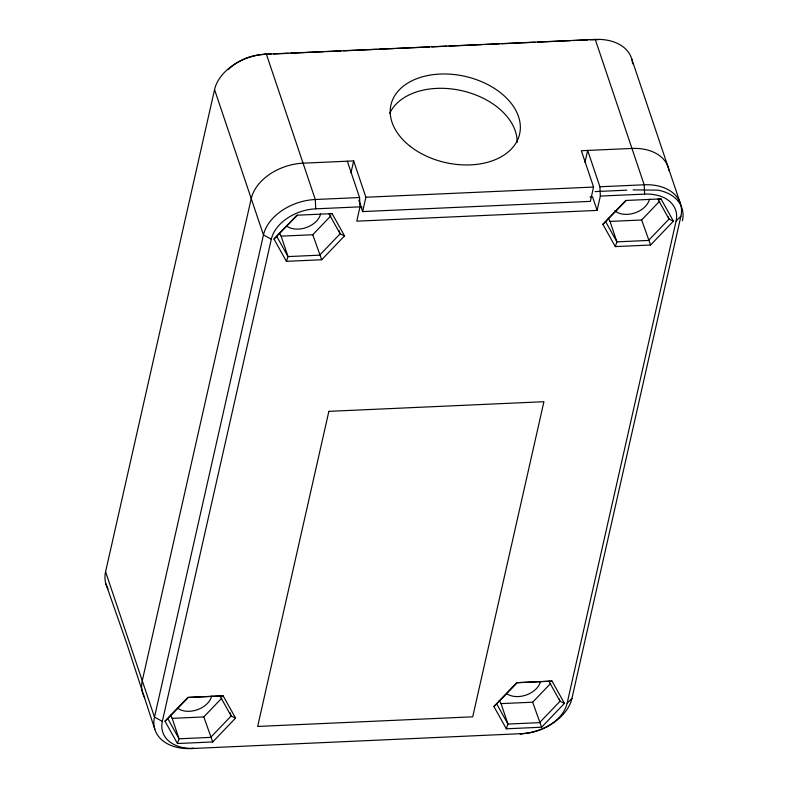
<?xml version="1.0" encoding="UTF-8"?>
<svg xmlns="http://www.w3.org/2000/svg" width="788" height="788" viewBox="0 0 788 788"><rect width="100%" height="100%" fill="white"/><g stroke="black" fill="none" stroke-linecap="round" stroke-linejoin="round"><path stroke-width="1.18" d="M108.084 588.823A46.167 31.727 -18.6 0 1 105.582 571.773L214.553 89.576A46.167 31.727 -18.6 0 1 266.374 54.175L595.265 39.439A46.167 31.727 -18.6 0 1 632.577 63.798M105.582 571.773L154.497 717.119A46.167 31.727 -18.6 0 0 191.218 748.561L193.828 748.324A39.577 27.196 -18.6 0 1 162.348 721.375L271.318 239.178A39.577 27.196 -18.6 0 1 315.732 208.83L360.008 206.85L359.564 197.532L347.331 161.195M350.956 172.848L353.654 160.919L303.055 163.185A46.167 31.727 -18.6 0 0 251.234 198.586L142.264 680.783A46.167 31.727 -18.6 0 0 144.765 697.823M360.008 206.85L356.777 221.172L597.117 210.406L600.348 196.084L599.904 186.766L587.671 150.429L584.972 162.367M669.042 170.769A46.167 31.727 -18.6 0 0 631.946 148.449L581.347 150.715L593.581 187.052L590.34 201.373L362.647 211.578L365.888 197.246L353.654 160.919M680.901 216.227L571.93 698.424A46.167 31.727 -18.6 0 1 520.1 733.825L522.71 733.598A39.577 27.196 -18.6 0 0 567.133 703.251L676.104 221.044L680.901 216.227A46.167 31.727 -18.6 0 0 644.18 184.786L595.265 39.439L590.202 39.784M286.418 261.33L273.988 239.059L296.84 215.213L332.112 213.627L344.543 235.898L321.691 259.744L286.418 261.33L288.014 256.592L281.139 236.154L279.376 233.002M177.448 743.527L165.017 721.256L187.869 697.41L223.142 695.834L235.573 718.095L212.721 741.951L177.448 743.527L179.053 738.789L172.168 718.351L170.415 715.199M615.3 246.595L602.879 224.324L625.721 200.477L661.004 198.901L673.425 221.172L650.583 245.019L615.3 246.595L616.905 241.857L610.03 221.418L608.267 218.266M506.339 728.801L493.909 706.531L516.761 682.674L552.033 681.098L564.464 703.369L541.612 727.216L506.339 728.801L507.935 724.054L501.06 703.615L499.296 700.463M273.988 239.059L297.362 215.242M281.139 236.154L312.757 234.735L330.783 215.922M602.879 224.324L626.243 200.516M610.03 221.418L641.649 220L659.674 201.186M165.017 721.256L188.391 697.439L223.142 695.834M172.168 718.351L203.797 716.932L221.822 698.119M493.909 706.531L517.283 682.713L552.033 681.098M501.06 703.615L532.678 702.207L550.704 683.383M567.133 703.251L571.93 698.424M228.284 69.561A39.577 27.196 -18.6 0 1 263.763 54.402L266.374 54.175L315.289 199.512L315.732 208.83M332.112 213.627L328.98 213.824L340.12 233.79L344.543 235.898M661.004 198.901L657.872 199.098L669.012 219.064L673.425 221.172M263.763 54.402L271.131 54.076M273.584 53.968L288.309 53.308M290.762 53.2L323.898 51.712M326.35 51.604L341.076 50.944M343.538 50.836L376.664 49.349M379.126 49.24L393.852 48.58M396.305 48.472L429.44 46.985M431.893 46.876L446.619 46.216M449.071 46.108L482.207 44.62M484.659 44.512L499.385 43.852M501.838 43.744L534.973 42.256M537.436 42.148L570.561 40.661M573.024 40.552L587.75 39.892M359.564 197.532L315.289 199.512A46.167 31.727 -18.6 0 0 263.458 234.922L154.497 717.119L162.348 721.375M365.888 197.246L593.581 187.052M599.904 186.766L644.18 184.786L644.623 194.104A39.577 27.196 -18.6 0 1 676.104 221.044M595.107 191.592L626.726 190.174M600.348 196.084L644.623 194.104M359.545 207.214L361.997 207.106M590.074 196.892L592.527 196.783L597.117 210.406M191.218 748.561L522.71 733.598M633.05 189.898L657.911 190.135A46.167 31.727 -18.6 0 1 682.428 220.768M564.464 703.369L560.041 701.261L548.901 681.295M235.573 718.095L231.16 715.996L220.019 696.031M271.318 239.178L263.458 234.922L214.553 89.576M605.765 221.891L616.905 241.857L648.524 240.439L669.012 219.064L668.244 216.789M276.874 236.627L288.014 256.592L319.642 255.174L340.12 233.79L338.978 230.382M496.795 704.098L507.935 724.054L539.563 722.645L560.041 701.261L559.283 698.986M167.913 718.823L179.053 738.789L210.672 737.371L231.16 715.996L230.007 712.588M650.583 245.019L641.649 220M541.612 727.216L532.678 702.207M321.691 259.744L312.757 234.735M212.721 741.951L203.797 716.932M105.907 583.938L127.006 644.249L154.822 729.284M631.651 58.716L680.566 204.062M358.826 200.221L362.647 211.578M540.519 681.393A19.789 13.593 -18.6 0 1 526.778 694.809A19.789 13.593 -18.6 0 1 507.068 693.893M211.627 696.119A19.789 13.593 -18.6 0 1 197.887 709.535A19.789 13.593 -18.6 0 1 178.186 708.629M649.479 199.187A19.789 13.593 -18.6 0 1 634.783 212.947A19.789 13.593 -18.6 0 1 614.807 210.77M320.598 213.922A19.789 13.593 -18.6 0 1 306.857 227.338A19.789 13.593 -18.6 0 1 287.147 226.422M592.655 39.676A39.577 27.196 -18.6 0 1 598.24 39.745M389.705 113.364A65.956 44.207 12.7 0 1 462.044 90.738A65.956 44.207 12.7 0 1 517.095 142.51M328.872 411.346L257.666 726.447L472.711 716.814L543.917 401.713L328.872 411.346M410.272 146.371A65.956 44.207 12.7 0 0 518.474 137.821A65.956 44.207 12.7 0 0 437.074 74.239A65.956 44.207 12.7 0 0 410.272 146.371"/></g></svg>
